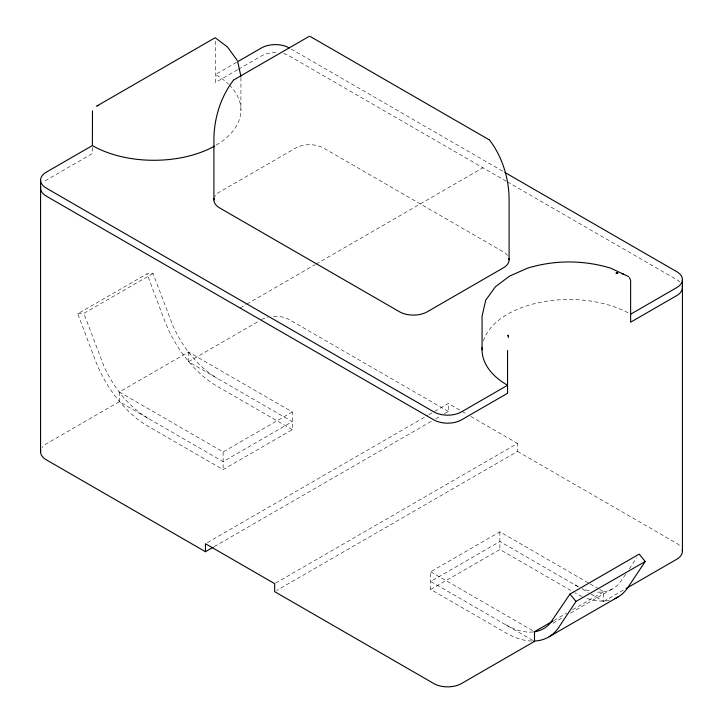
<?xml version="1.0" encoding="UTF-8"?>
<svg xmlns="http://www.w3.org/2000/svg" width="723" height="723" viewBox="0 0 723 723"><rect width="100%" height="100%" fill="white"/><g stroke="black" fill="none" stroke-linecap="round" stroke-linejoin="round"><path stroke-width="0.54" stroke-dasharray="3.62 2.71" d="M625.63 574.433L619.367 583.316A75.825 43.778 60 0 1 594.713 591.911M629.317 568.893L636.701 557.813M236.557 62.323L215.445 74.514A87.031 50.249 0 0 1 228.558 84.22M237.515 69.76L215.445 82.503L215.436 39.901M238.482 69.209L261.509 55.906A19.575 11.297 0 0 1 277.054 52.643M188.504 352.038L188.504 361.735L292.3 421.663L223.109 461.617L119.304 401.69L119.304 391.993L188.504 352.038L292.3 411.965L292.3 429.652L223.109 469.607L148.007 426.245A85.612 49.426 60 0 1 95.093 359.738L77.786 313.791L146.986 273.845L153.032 273.457L172.833 325.513A75.825 43.778 60 0 0 212.463 375.318L217.361 378.391M77.786 313.791L83.841 313.402L153.032 273.457M240.054 307.998L245.91 304.618M246.886 304.058L315.165 264.636M316.141 264.076L482.946 167.772M119.304 401.69L46.308 443.832A19.575 11.297 0 0 0 42.061 447.501M188.504 361.735L259.566 320.714M119.304 391.993L223.109 451.92L292.3 411.965M207.411 542.584L427.862 415.309M428.838 414.749L433.71 411.929M434.686 411.369L448.341 403.488L461.012 410.8M214.234 546.633L431.758 421.048M435.662 418.798L440.542 415.978M444.437 413.728L448.341 411.477L448.341 403.488M275.635 583.1L517.541 443.434L517.541 451.423L276.611 590.528M531.757 641.048A85.612 49.426 60 0 1 505.793 632.815L430.7 589.453L430.7 571.776L499.891 531.821L589.137 583.344M430.7 589.453L499.891 549.507L574.017 592.3M553.99 620.442L566.66 613.131M572.508 609.751L603.696 591.748L603.696 601.446L589.137 593.041M552.941 623.226L562.684 617.605M570.483 613.104L613.366 588.341M603.696 601.446L624.13 589.643M574.839 584.78L579.738 587.356M505.639 624.735L510.537 627.311A75.825 43.778 60 0 0 532.978 631.956M291.143 49.047L502.955 171.333M506.308 181.265L289.191 55.906A19.575 11.297 0 0 0 282.838 53.457M507.284 181.825L676.692 279.629A19.575 11.297 0 0 1 679.81 281.97M461.988 411.36L466.859 414.18M470.763 416.43L517.541 443.434M448.341 411.477L289.191 319.584A19.575 11.297 0 0 0 272.797 316.376M517.541 451.423L676.692 543.316A19.575 11.297 0 0 1 680.939 546.977M590.113 583.904L598.843 588.947M599.81 589.507L603.696 591.748M578.472 586.877L499.891 541.518L430.7 581.464L534.496 641.391M582.349 589.118L588.17 592.48M292.3 429.652L217.207 386.299A85.612 49.426 60 0 1 164.284 319.783L146.986 273.845M430.7 571.776L533.52 631.134M148.161 418.346L143.262 415.264A75.825 43.778 60 0 1 103.633 365.458L83.841 313.402M499.891 531.821L499.891 549.507M240.931 77.524L240.931 110.041M223.109 451.92L223.109 469.607M92.372 147.564L92.372 153.556L46.308 180.154A19.575 11.297 0 0 0 43.19 182.494M483.389 341.012A87.031 50.249 0 0 1 541.735 302.051A87.031 50.249 0 0 1 628.829 313.204M507.6 255.535A19.575 11.297 0 0 0 503.353 251.866L323.443 147.998A19.575 11.297 0 0 0 295.761 147.998L219.647 191.938A19.575 11.297 0 0 0 214.577 197.008M229.272 84.916A87.031 50.249 0 0 1 215.445 145.567M261.509 319.584A19.575 11.297 0 0 1 267.862 317.135M609.308 600.352A85.612 49.426 60 0 1 585.666 597.93M582.123 596.493A85.612 49.426 60 0 1 574.993 592.86M589.082 590.818A75.825 43.778 60 0 1 582.566 588.612"/><path stroke-width="1.08" d="M507.564 350.519L507.555 393.267L461.491 419.864A19.575 11.297 0 0 1 433.809 419.864L46.308 196.132A19.575 11.297 0 0 1 40.741 186.67M508.269 337.632L508.513 335.165L507.618 335.689L508.405 336.204M92.499 110.881L92.372 145.567L46.308 172.164A19.575 11.297 0 0 0 46.308 188.143L433.809 411.866A19.575 11.297 0 0 0 461.491 411.866L507.555 385.278A87.031 50.249 0 0 1 482.151 347.573M233.52 80.09C220.696 96.783 213.9 118.708 213.909 140L213.909 199.928M614.414 598.771A85.612 49.426 60 0 0 627.907 587.456L645.214 561.491L639.159 554.116L569.968 594.071L550.167 623.262A75.825 43.778 60 0 1 533.999 631.839M645.214 561.491L576.014 601.437L558.716 627.41A85.612 49.426 60 0 1 533.673 641.057M237.515 61.771L261.509 47.917A19.575 11.297 0 0 1 289.191 47.917M233.936 79.819L309.146 36.394M40.741 450.348A19.575 11.297 0 0 0 46.308 459.819L205.459 551.703L213.267 547.194M630.628 314.216L676.692 287.627A19.575 11.297 0 0 0 676.692 271.64L504.907 172.463M553.014 621.003L534.496 631.694L534.496 641.391L461.491 683.542A19.575 11.297 0 0 1 433.809 683.542L274.659 591.649L274.659 583.66L205.459 543.714L205.459 551.703M626.082 588.513L676.692 559.295A19.575 11.297 0 0 0 682.259 549.832M549.128 636.737L618.328 596.791M98.138 105.386L96.692 106.127L215.174 37.723L227.528 47.004L237.252 60.452M617.867 273.14L615.951 273.14L616.855 272.625L617.641 273.14M621.563 273.538L623.289 273.936M310.059 36.394L489.064 139.738M628.667 276.656L610.691 268.17C583.705 259.9 554.478 259.9 527.492 268.17L509.579 276.096L495.472 286.706L485.748 300.153L482.069 316.105L482.069 349.751M569.968 594.071L576.014 601.437M489.516 140.063C502.322 156.746 509.091 178.653 509.091 199.928L509.091 259.855M629.516 277.56L630.628 280.578L630.628 322.205L676.692 295.617A19.575 11.297 0 0 0 682.259 286.145M237.885 62.368L240.931 76.403M682.431 279.629L682.431 551.306M40.569 180.154L40.569 451.821M508.92 258.382A19.575 11.297 0 0 1 503.353 267.844L427.239 311.794A19.575 11.297 0 0 1 399.557 311.794L219.647 207.926A19.575 11.297 0 0 1 214.08 198.454M214.55 146.082A87.031 50.249 0 0 1 92.372 145.567"/></g></svg>
